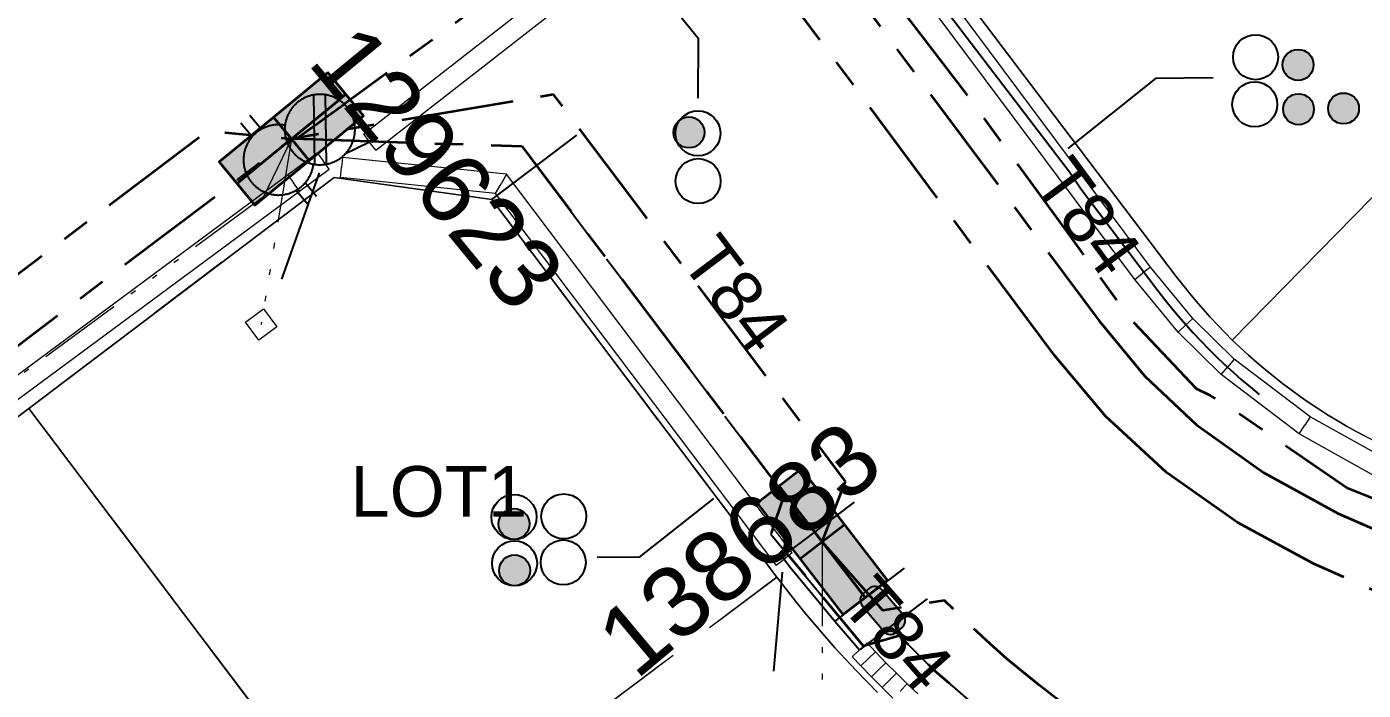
# Model space of a CAD drawing. Header units: metres. Extents: x 308278 to 310511, y 6271134 to 6272874.
# Drawn here: x 309176.24 to 309223.76, y 6272323.3 to 6272346.88 of the extents above; entities that cross this region are included whole.
import ezdxf
from ezdxf.enums import TextEntityAlignment as Align

# ---------------------------------------------------------------- set-up
doc = ezdxf.new("R2010")
doc.units = ezdxf.units.M
doc.set_wipeout_variables(frame=1)
for name, pattern in [('Cable Exist UG', [7, 4, -1, 1, -1]), ('Dash', [5, 3, -2]), ('DASHED', [19.05, 12.7, -6.35]), ('PHANTOMX2', [6.6, 3, -0.75, 0.2, -0.75, 0.2, -0.75, 0.2, -0.75])]:
    doc.linetypes.add(name, pattern=pattern)
doc.layers.get('0').update_dxf_attribs({"color": 6})
for name, color, linetype, lineweight in [('_User Miscellaneous1', 30, 'Continuous', 13), ('_User_HV_Exist', 1, 'Continuous', 35), ('_User_LV_Exist', 5, 'Continuous', 35), ('_User_SL_Exist', 4, 'Continuous', 35), ('Cadastre Developer_SP_EXT', 98, 'Continuous', 15), ('Cadastre Land Parcels_SP_EXT', 118, 'Continuous', 15), ('Cadastre Roads_SP_EXT', 218, 'Continuous', 15), ('Mains_HV_EXT', 13, 'Continuous', 25), ('Mains_LV_EXT', 163, 'Continuous', 25), ('Mains_LV_SL_EXT', 135, 'Continuous', 25), ('Services_SP_EXT', 42, 'PHANTOMX2', 20)]:
    doc.layers.add(name, color=color, linetype=linetype, lineweight=lineweight)
for name, color, linetype in [('Duct_SP_EXT', 30, 'Continuous'), ('Equip_LV_EXT', 7, 'Continuous'), ('SupportsUG_SP_LV_EXT', 7, 'Continuous'), ('Trench_SP_EXT', 7, 'Continuous')]:
    doc.layers.add(name, color=color, linetype=linetype)
doc.layers.add('UNKNOWN_FEATURES', color=1, linetype='DASHED', plot=False)
doc.styles.add('iecARIAL', font='arial.ttf', dxfattribs={"height": 2})
doc.styles.get("Standard").update_dxf_attribs({"font": 'arial.ttf'})
doc.linetypes.add('Cable E UG', pattern='A,5,-0.1,["E",Standard,S=1.5,R=0,X=0,Y=-0.75],-1.45', length=6.55)

# ---------------------------------------------------------------- blocks, each defined once
blk = doc.blocks.new('PILLAR_EXT')
blk.add_hatch(color=256).paths.add_polyline_path([(-2.5, 1), (-2.5, -1), (2.5, -1), (2.5, 1)])
for p, q in [((0, 1), (0, -1)), ((-2.5, 0), (2.5, 0))]:
    blk.add_line(p, q)
at = {"ltscale": 10}
blk.add_line((2.5, 0), (-2.5, 0), dxfattribs=at)
blk.add_lwpolyline([(-2.5, -1), (-1.25, -1), (1.25, -1), (2.5, -1), (2.5, 1), (-2.5, 1)], close=True)
at = {"width": 0.9, "flags": 8}
blk.add_attdef('ASSET_NUM', text='', height=2, rotation=90, dxfattribs=at).set_placement((-2, 4), align=Align.MIDDLE_LEFT)
for tag, p, flags in [('OWNED_BY', (0, -0.2), 9), ('STATE', (0, -0.4), 9), ('SUPPORT_TYPE', (0, -0.6), 9), ('USAGE', (0, -0.8), 9), ('LEGEND', (0, -1), 9), ('LOCATION', (0, -1.2), 9), ('NOTES', (0, -1.4), 9), ('PARENT', (0, -1.6), 9), ('STREETNAME', (0, -1.8), 9), ('SUBURB', (0, -2), 1)]:
    blk.add_attdef(tag, p, '', height=0.2, dxfattribs=dict(flags=flags))
blk = doc.blocks.new('DUCT_EXT')
blk.add_circle((0, 0.8), 0.8)
at = {"flags": 1}
blk.add_attdef('Z', (0, 0), '', height=0.2, dxfattribs=at)
at = {"flags": 9}
for tag, p in [('DUCT_CODE', (0, 0)), ('XSECT_TYPE', (0, -0.2)), ('FB_REFERENCE', (0, -0.4)), ('STATE', (0, -0.6)), ('NOTES', (0, -0.8))]:
    blk.add_attdef(tag, text='', height=0.2, dxfattribs=at).set_placement(p, align=Align.MIDDLE_LEFT)
blk = doc.blocks.new('CCP_EXT')
at = {"flags": 9}
for tag, p in [('OWNED_BY', (0, -1)), ('USAGE', (0, -1.2)), ('LEGEND', (0, -1.4)), ('STATE', (0, -1.8)), ('LIFE_SUPPORT', (0, -1.6)), ('NOTES', (0, -2))]:
    blk.add_attdef(tag, text='', height=0.2, dxfattribs=at).set_placement(p, align=Align.MIDDLE_LEFT)
at = {"transparency": 33554687}
blk.add_wipeout([(0, 0.566), (0.566, 0), (0, -0.566), (-0.566, 0)], dxfattribs=at)
blk.add_lwpolyline([(-0.566, 0), (0, 0.566), (0.566, 0), (0, -0.566), (-0.566, 0)])
at = {"flags": 1}
blk.add_attdef('Z', (0, 0), '', height=0.2, dxfattribs=at)
at = {"flags": 9}
for tag, p in [('CCP_TYPE', (0, 0)), ('CONSTRUCTED_VOLTAGE', (0, -0.2)), ('NO_PHASES', (0, -0.4)), ('OPERATING_VOLTAGE', (0, -0.6)), ('ORIENTATION', (0, -0.8))]:
    blk.add_attdef(tag, text='', height=0.2, dxfattribs=at).set_placement(p, align=Align.MIDDLE_LEFT)
blk = doc.blocks.new('LV_STJ_EXT')
h = blk.add_hatch(color=256)
edge = h.paths.add_edge_path()
edge.add_ellipse((-0.586, 0.131), major_axis=(0.226, 0.226), ratio=1, start_angle=45, end_angle=135)
edge.add_line((-0.906, 0.131), (-0.906, -0.131))
edge.add_ellipse((-0.586, -0.131), major_axis=(0.226, 0.226), ratio=1, start_angle=135, end_angle=225)
edge.add_line((-0.586, -0.451), (0.586, -0.451))
edge.add_ellipse((0.586, -0.131), major_axis=(-0.226, 0.226), ratio=1, start_angle=135, end_angle=225)
edge.add_line((0.906, -0.131), (0.906, 0.131))
edge.add_ellipse((0.586, 0.131), major_axis=(-0.226, 0.226), ratio=1, start_angle=225, end_angle=315)
edge.add_line((0.586, 0.451), (-0.586, 0.451))
blk.add_lwpolyline([(-0.906, 0.131), (-0.906, -0.131, 0.414214), (-0.586, -0.451), (0.586, -0.451, 0.414214), (0.906, -0.131), (0.906, 0.131, 0.414214), (0.586, 0.451), (-0.586, 0.451, 0.414214)], format="xyb", close=True)
at = {"flags": 1}
blk.add_attdef('Z', (0, 0), '', height=0.2, dxfattribs=at)
at = {"flags": 9}
for tag, p in [('ORIENTATION', (0, 0)), ('USAGE', (0, -0.2)), ('LEGEND', (0, -0.4)), ('NOTES', (0, -0.6))]:
    blk.add_attdef(tag, text='', height=0.2, dxfattribs=at).set_placement(p, align=Align.MIDDLE_LEFT)
blk = doc.blocks.new('LV_UG_LINKS_OPEN_EXT')
at = {"layer": 'Equip_LV_EXT'}
for tag, height, flags, p in [('ACTUAL_STATUS', 0.167, 9, (3.167, -1.667)), ('CONSTRUCTED_VOLTAGE', 0.167, 9, (3.167, -1.833)), ('NO_PHASES', 0.167, 9, (3.167, -2)), ('OPERATING_VOLTAGE', 0.2, 9, (3, -2.6)), ('ORIENTATION', 0.2, 9, (3, -2.8)), ('STATE', 0.2, 9, (3, -3)), ('SWITCH_TYPE', 0.2, 9, (3, -3.2)), ('USAGE', 0.2, 9, (3, -3.4)), ('OWNED_BY', 0.2, 9, (3, -3.8)), ('NOTES', 0.2, 9, (3, -3.6)), ('OPERATED_BY', 0.2, 9, (3, -4)), ('MAINTAINED_BY', 0.2, 9, (3, -4.2)), ('TYPE', 0.2, 9, (3, -4.6)), ('Z', 0.2, 1, (3, -4.8)), ('NUMBER_OF_PHASES', 0.2, 9, (3, -4.4))]:
    blk.add_attdef(tag, text='', height=height, dxfattribs=dict(at, flags=flags)).set_placement(p, align=Align.MIDDLE_LEFT)
at = {"transparency": 33554687}
blk.add_wipeout([(4, 1.25), (3.969, 1.25), (3.939, 1.248), (3.908, 1.247), (3.877, 1.244), (3.847, 1.241), (3.817, 1.236), (3.786, 1.232), (3.756, 1.226), (3.726, 1.22), (3.696, 1.213), (3.667, 1.205), (3.637, 1.196), (3.608, 1.187), (3.579, 1.177), (3.55, 1.166), (3.522, 1.155), (3.493, 1.143), (3.466, 1.13), (3.438, 1.117), (3.411, 1.102), (3.384, 1.088), (3.357, 1.072), (3.331, 1.056), (3.306, 1.039), (3.28, 1.022), (3.255, 1.004), (3.231, 0.985), (3.207, 0.966), (3.184, 0.947), (3.161, 0.926), (3.138, 0.905), (3.116, 0.884), (3.095, 0.862), (3.074, 0.839), (3.053, 0.816), (3.034, 0.793), (3.015, 0.769), (2.996, 0.745), (2.978, 0.72), (2.961, 0.694), (2.944, 0.669), (2.928, 0.643), (2.912, 0.616), (2.898, 0.589), (2.883, 0.562), (2.87, 0.534), (2.857, 0.507), (2.845, 0.478), (2.834, 0.45), (2.823, 0.421), (2.813, 0.392), (2.804, 0.363), (2.795, 0.333), (2.787, 0.304), (2.78, 0.274), (2.774, 0.244), (2.768, 0.214), (2.764, 0.183), (2.759, 0.153), (2.756, 0.123), (2.753, 0.092), (2.752, 0.061), (2.75, 0.031), (2.75, 0), (2.75, -0.031), (2.752, -0.061), (2.753, -0.092), (2.756, -0.123), (2.759, -0.153), (2.764, -0.183), (2.768, -0.214), (2.774, -0.244), (2.78, -0.274), (2.787, -0.304), (2.795, -0.333), (2.804, -0.363), (2.813, -0.392), (2.823, -0.421), (2.834, -0.45), (2.845, -0.478), (2.857, -0.507), (2.87, -0.534), (2.883, -0.562), (2.898, -0.589), (2.912, -0.616), (2.928, -0.643), (2.944, -0.669), (2.961, -0.694), (2.978, -0.72), (2.996, -0.745), (3.015, -0.769), (3.034, -0.793), (3.053, -0.816), (3.074, -0.839), (3.095, -0.862), (3.116, -0.884), (3.138, -0.905), (3.161, -0.926), (3.184, -0.947), (3.207, -0.966), (3.231, -0.985), (3.255, -1.004), (3.28, -1.022), (3.306, -1.039), (3.331, -1.056), (3.357, -1.072), (3.384, -1.088), (3.411, -1.102), (3.438, -1.117), (3.466, -1.13), (3.493, -1.143), (3.522, -1.155), (3.55, -1.166), (3.579, -1.177), (3.608, -1.187), (3.637, -1.196), (3.667, -1.205), (3.696, -1.213), (3.726, -1.22), (3.756, -1.226), (3.786, -1.232), (3.817, -1.236), (3.847, -1.241), (3.877, -1.244), (3.908, -1.247), (3.939, -1.248), (3.969, -1.25), (4, -1.25), (4.031, -1.25), (4.061, -1.248), (4.092, -1.247), (4.123, -1.244), (4.153, -1.241), (4.183, -1.236), (4.214, -1.232), (4.244, -1.226), (4.274, -1.22), (4.304, -1.213), (4.333, -1.205), (4.363, -1.196), (4.392, -1.187), (4.421, -1.177), (4.45, -1.166), (4.478, -1.155), (4.507, -1.143), (4.534, -1.13), (4.562, -1.117), (4.589, -1.102), (4.616, -1.088), (4.643, -1.072), (4.669, -1.056), (4.694, -1.039), (4.72, -1.022), (4.745, -1.004), (4.769, -0.985), (4.793, -0.966), (4.816, -0.947), (4.839, -0.926), (4.862, -0.905), (4.884, -0.884), (4.905, -0.862), (4.926, -0.839), (4.947, -0.816), (4.966, -0.793), (4.985, -0.769), (5.004, -0.745), (5.022, -0.72), (5.039, -0.694), (5.056, -0.669), (5.072, -0.643), (5.088, -0.616), (5.102, -0.589), (5.117, -0.562), (5.13, -0.534), (5.143, -0.507), (5.155, -0.478), (5.166, -0.45), (5.177, -0.421), (5.187, -0.392), (5.196, -0.363), (5.205, -0.333), (5.213, -0.304), (5.22, -0.274), (5.226, -0.244), (5.232, -0.214), (5.236, -0.183), (5.241, -0.153), (5.244, -0.123), (5.247, -0.092), (5.248, -0.061), (5.25, -0.031), (5.25, 0), (5.25, 0.031), (5.248, 0.061), (5.247, 0.092), (5.244, 0.123), (5.241, 0.153), (5.236, 0.183), (5.232, 0.214), (5.226, 0.244), (5.22, 0.274), (5.213, 0.304), (5.205, 0.333), (5.196, 0.363), (5.187, 0.392), (5.177, 0.421), (5.166, 0.45), (5.155, 0.478), (5.143, 0.507), (5.13, 0.534), (5.117, 0.562), (5.102, 0.589), (5.088, 0.616), (5.072, 0.643), (5.056, 0.669), (5.039, 0.694), (5.022, 0.72), (5.004, 0.745), (4.985, 0.769), (4.966, 0.793), (4.947, 0.816), (4.926, 0.839), (4.905, 0.862), (4.884, 0.884), (4.862, 0.905), (4.839, 0.926), (4.816, 0.947), (4.793, 0.966), (4.769, 0.985), (4.745, 1.004), (4.72, 1.022), (4.694, 1.039), (4.669, 1.056), (4.643, 1.072), (4.616, 1.088), (4.589, 1.102), (4.562, 1.117), (4.534, 1.13), (4.507, 1.143), (4.478, 1.155), (4.45, 1.166), (4.421, 1.177), (4.392, 1.187), (4.363, 1.196), (4.333, 1.205), (4.304, 1.213), (4.274, 1.22), (4.244, 1.226), (4.214, 1.232), (4.183, 1.236), (4.153, 1.241), (4.123, 1.244), (4.092, 1.247), (4.061, 1.248), (4.031, 1.25)], dxfattribs=at).dxf.layer = 'Equip_LV_EXT'
at = {"layer": 'Equip_LV_EXT'}
for p, q in [((3.792, 1.863), (3.792, 1.232)), ((4.208, 1.863), (4.208, 1.232)), ((3.792, -1.232), (3.792, -1.863)), ((4.208, -1.232), (4.208, -1.863))]:
    blk.add_line(p, q, dxfattribs=at)
at = {"layer": 'Equip_LV_EXT', "flags": 128}
blk.add_lwpolyline([(4, 1.25), (3.969, 1.25), (3.939, 1.248), (3.908, 1.247), (3.877, 1.244), (3.847, 1.241), (3.817, 1.236), (3.786, 1.232), (3.756, 1.226), (3.726, 1.22), (3.696, 1.213), (3.667, 1.205), (3.637, 1.196), (3.608, 1.187), (3.579, 1.177), (3.55, 1.166), (3.522, 1.155), (3.493, 1.143), (3.466, 1.13), (3.438, 1.117), (3.411, 1.102), (3.384, 1.088), (3.357, 1.072), (3.331, 1.056), (3.306, 1.039), (3.28, 1.022), (3.255, 1.004), (3.231, 0.985), (3.207, 0.966), (3.184, 0.947), (3.161, 0.926), (3.138, 0.905), (3.116, 0.884), (3.095, 0.862), (3.074, 0.839), (3.053, 0.816), (3.034, 0.793), (3.015, 0.769), (2.996, 0.745), (2.978, 0.72), (2.961, 0.694), (2.944, 0.669), (2.928, 0.643), (2.912, 0.616), (2.898, 0.589), (2.883, 0.562), (2.87, 0.534), (2.857, 0.507), (2.845, 0.478), (2.834, 0.45), (2.823, 0.421), (2.813, 0.392), (2.804, 0.363), (2.795, 0.333), (2.787, 0.304), (2.78, 0.274), (2.774, 0.244), (2.768, 0.214), (2.764, 0.183), (2.759, 0.153), (2.756, 0.123), (2.753, 0.092), (2.752, 0.061), (2.75, 0.031), (2.75, 0), (2.75, -0.031), (2.752, -0.061), (2.753, -0.092), (2.756, -0.123), (2.759, -0.153), (2.764, -0.183), (2.768, -0.214), (2.774, -0.244), (2.78, -0.274), (2.787, -0.304), (2.795, -0.333), (2.804, -0.363), (2.813, -0.392), (2.823, -0.421), (2.834, -0.45), (2.845, -0.478), (2.857, -0.507), (2.87, -0.534), (2.883, -0.562), (2.898, -0.589), (2.912, -0.616), (2.928, -0.643), (2.944, -0.669), (2.961, -0.694), (2.978, -0.72), (2.996, -0.745), (3.015, -0.769), (3.034, -0.793), (3.053, -0.816), (3.074, -0.839), (3.095, -0.862), (3.116, -0.884), (3.138, -0.905), (3.161, -0.926), (3.184, -0.947), (3.207, -0.966), (3.231, -0.985), (3.255, -1.004), (3.28, -1.022), (3.306, -1.039), (3.331, -1.056), (3.357, -1.072), (3.384, -1.088), (3.411, -1.102), (3.438, -1.117), (3.466, -1.13), (3.493, -1.143), (3.522, -1.155), (3.55, -1.166), (3.579, -1.177), (3.608, -1.187), (3.637, -1.196), (3.667, -1.205), (3.696, -1.213), (3.726, -1.22), (3.756, -1.226), (3.786, -1.232), (3.817, -1.236), (3.847, -1.241), (3.877, -1.244), (3.908, -1.247), (3.939, -1.248), (3.969, -1.25), (4, -1.25), (4.031, -1.25), (4.061, -1.248), (4.092, -1.247), (4.123, -1.244), (4.153, -1.241), (4.183, -1.236), (4.214, -1.232), (4.244, -1.226), (4.274, -1.22), (4.304, -1.213), (4.333, -1.205), (4.363, -1.196), (4.392, -1.187), (4.421, -1.177), (4.45, -1.166), (4.478, -1.155), (4.507, -1.143), (4.534, -1.13), (4.562, -1.117), (4.589, -1.102), (4.616, -1.088), (4.643, -1.072), (4.669, -1.056), (4.694, -1.039), (4.72, -1.022), (4.745, -1.004), (4.769, -0.985), (4.793, -0.966), (4.816, -0.947), (4.839, -0.926), (4.862, -0.905), (4.884, -0.884), (4.905, -0.862), (4.926, -0.839), (4.947, -0.816), (4.966, -0.793), (4.985, -0.769), (5.004, -0.745), (5.022, -0.72), (5.039, -0.694), (5.056, -0.669), (5.072, -0.643), (5.088, -0.616), (5.102, -0.589), (5.117, -0.562), (5.13, -0.534), (5.143, -0.507), (5.155, -0.478), (5.166, -0.45), (5.177, -0.421), (5.187, -0.392), (5.196, -0.363), (5.205, -0.333), (5.213, -0.304), (5.22, -0.274), (5.226, -0.244), (5.232, -0.214), (5.236, -0.183), (5.241, -0.153), (5.244, -0.123), (5.247, -0.092), (5.248, -0.061), (5.25, -0.031), (5.25, 0), (5.25, 0.031), (5.248, 0.061), (5.247, 0.092), (5.244, 0.123), (5.241, 0.153), (5.236, 0.183), (5.232, 0.214), (5.226, 0.244), (5.22, 0.274), (5.213, 0.304), (5.205, 0.333), (5.196, 0.363), (5.187, 0.392), (5.177, 0.421), (5.166, 0.45), (5.155, 0.478), (5.143, 0.507), (5.13, 0.534), (5.117, 0.562), (5.102, 0.589), (5.088, 0.616), (5.072, 0.643), (5.056, 0.669), (5.039, 0.694), (5.022, 0.72), (5.004, 0.745), (4.985, 0.769), (4.966, 0.793), (4.947, 0.816), (4.926, 0.839), (4.905, 0.862), (4.884, 0.884), (4.862, 0.905), (4.839, 0.926), (4.816, 0.947), (4.793, 0.966), (4.769, 0.985), (4.745, 1.004), (4.72, 1.022), (4.694, 1.039), (4.669, 1.056), (4.643, 1.072), (4.616, 1.088), (4.589, 1.102), (4.562, 1.117), (4.534, 1.13), (4.507, 1.143), (4.478, 1.155), (4.45, 1.166), (4.421, 1.177), (4.392, 1.187), (4.363, 1.196), (4.333, 1.205), (4.304, 1.213), (4.274, 1.22), (4.244, 1.226), (4.214, 1.232), (4.183, 1.236), (4.153, 1.241), (4.123, 1.244), (4.092, 1.247), (4.061, 1.248), (4.031, 1.25)], close=True, dxfattribs=at)
blk = doc.blocks.new('LV_UG_LINKS_CLOSED_EXT')
at = {"layer": 'Equip_LV_EXT'}
for tag, flags, p in [('ACTUAL_STATUS', 9, (3, -2)), ('CONSTRUCTED_VOLTAGE', 9, (3, -2.2)), ('NO_PHASES', 9, (3, -2.4)), ('OPERATING_VOLTAGE', 9, (3, -2.6)), ('ORIENTATION', 9, (3, -2.8)), ('STATE', 9, (3, -3)), ('SWITCH_TYPE', 9, (3, -3.2)), ('USAGE', 9, (3, -3.4)), ('OWNED_BY', 9, (3, -3.8)), ('NOTES', 9, (3, -3.6)), ('OPERATED_BY', 9, (3, -4)), ('MAINTAINED_BY', 9, (3, -4.2)), ('TYPE', 9, (3, -4.6)), ('Z', 1, (3, -4.8)), ('NUMBER_OF_PHASES', 9, (3, -4.4))]:
    blk.add_attdef(tag, text='', height=0.2, dxfattribs=dict(at, flags=flags)).set_placement(p, align=Align.MIDDLE_LEFT)
at = {"transparency": 33554687}
blk.add_wipeout([(4, 1.25), (3.969, 1.25), (3.939, 1.248), (3.908, 1.247), (3.877, 1.244), (3.847, 1.241), (3.817, 1.236), (3.786, 1.232), (3.756, 1.226), (3.726, 1.22), (3.696, 1.213), (3.667, 1.205), (3.637, 1.196), (3.608, 1.187), (3.579, 1.177), (3.55, 1.166), (3.522, 1.155), (3.493, 1.143), (3.466, 1.13), (3.438, 1.117), (3.411, 1.102), (3.384, 1.088), (3.357, 1.072), (3.331, 1.056), (3.306, 1.039), (3.28, 1.022), (3.255, 1.004), (3.231, 0.985), (3.207, 0.966), (3.184, 0.947), (3.161, 0.926), (3.138, 0.905), (3.116, 0.884), (3.095, 0.862), (3.074, 0.839), (3.053, 0.816), (3.034, 0.793), (3.015, 0.769), (2.996, 0.745), (2.978, 0.72), (2.961, 0.694), (2.944, 0.669), (2.928, 0.643), (2.912, 0.616), (2.898, 0.589), (2.883, 0.562), (2.87, 0.534), (2.857, 0.507), (2.845, 0.478), (2.834, 0.45), (2.823, 0.421), (2.813, 0.392), (2.804, 0.363), (2.795, 0.333), (2.787, 0.304), (2.78, 0.274), (2.774, 0.244), (2.768, 0.214), (2.764, 0.183), (2.759, 0.153), (2.756, 0.123), (2.753, 0.092), (2.752, 0.061), (2.75, 0.031), (2.75, 0), (2.75, -0.031), (2.752, -0.061), (2.753, -0.092), (2.756, -0.123), (2.759, -0.153), (2.764, -0.183), (2.768, -0.214), (2.774, -0.244), (2.78, -0.274), (2.787, -0.304), (2.795, -0.333), (2.804, -0.363), (2.813, -0.392), (2.823, -0.421), (2.834, -0.45), (2.845, -0.478), (2.857, -0.507), (2.87, -0.534), (2.883, -0.562), (2.898, -0.589), (2.912, -0.616), (2.928, -0.643), (2.944, -0.669), (2.961, -0.694), (2.978, -0.72), (2.996, -0.745), (3.015, -0.769), (3.034, -0.793), (3.053, -0.816), (3.074, -0.839), (3.095, -0.862), (3.116, -0.884), (3.138, -0.905), (3.161, -0.926), (3.184, -0.947), (3.207, -0.966), (3.231, -0.985), (3.255, -1.004), (3.28, -1.022), (3.306, -1.039), (3.331, -1.056), (3.357, -1.072), (3.384, -1.088), (3.411, -1.102), (3.438, -1.117), (3.466, -1.13), (3.493, -1.143), (3.522, -1.155), (3.55, -1.166), (3.579, -1.177), (3.608, -1.187), (3.637, -1.196), (3.667, -1.205), (3.696, -1.213), (3.726, -1.22), (3.756, -1.226), (3.786, -1.232), (3.817, -1.236), (3.847, -1.241), (3.877, -1.244), (3.908, -1.247), (3.939, -1.248), (3.969, -1.25), (4, -1.25), (4.031, -1.25), (4.061, -1.248), (4.092, -1.247), (4.123, -1.244), (4.153, -1.241), (4.183, -1.236), (4.214, -1.232), (4.244, -1.226), (4.274, -1.22), (4.304, -1.213), (4.333, -1.205), (4.363, -1.196), (4.392, -1.187), (4.421, -1.177), (4.45, -1.166), (4.478, -1.155), (4.507, -1.143), (4.534, -1.13), (4.562, -1.117), (4.589, -1.102), (4.616, -1.088), (4.643, -1.072), (4.669, -1.056), (4.694, -1.039), (4.72, -1.022), (4.745, -1.004), (4.769, -0.985), (4.793, -0.966), (4.816, -0.947), (4.839, -0.926), (4.862, -0.905), (4.884, -0.884), (4.905, -0.862), (4.926, -0.839), (4.947, -0.816), (4.966, -0.793), (4.985, -0.769), (5.004, -0.745), (5.022, -0.72), (5.039, -0.694), (5.056, -0.669), (5.072, -0.643), (5.088, -0.616), (5.102, -0.589), (5.117, -0.562), (5.13, -0.534), (5.143, -0.507), (5.155, -0.478), (5.166, -0.45), (5.177, -0.421), (5.187, -0.392), (5.196, -0.363), (5.205, -0.333), (5.213, -0.304), (5.22, -0.274), (5.226, -0.244), (5.232, -0.214), (5.236, -0.183), (5.241, -0.153), (5.244, -0.123), (5.247, -0.092), (5.248, -0.061), (5.25, -0.031), (5.25, 0), (5.25, 0.031), (5.248, 0.061), (5.247, 0.092), (5.244, 0.123), (5.241, 0.153), (5.236, 0.183), (5.232, 0.214), (5.226, 0.244), (5.22, 0.274), (5.213, 0.304), (5.205, 0.333), (5.196, 0.363), (5.187, 0.392), (5.177, 0.421), (5.166, 0.45), (5.155, 0.478), (5.143, 0.507), (5.13, 0.534), (5.117, 0.562), (5.102, 0.589), (5.088, 0.616), (5.072, 0.643), (5.056, 0.669), (5.039, 0.694), (5.022, 0.72), (5.004, 0.745), (4.985, 0.769), (4.966, 0.793), (4.947, 0.816), (4.926, 0.839), (4.905, 0.862), (4.884, 0.884), (4.862, 0.905), (4.839, 0.926), (4.816, 0.947), (4.793, 0.966), (4.769, 0.985), (4.745, 1.004), (4.72, 1.022), (4.694, 1.039), (4.669, 1.056), (4.643, 1.072), (4.616, 1.088), (4.589, 1.102), (4.562, 1.117), (4.534, 1.13), (4.507, 1.143), (4.478, 1.155), (4.45, 1.166), (4.421, 1.177), (4.392, 1.187), (4.363, 1.196), (4.333, 1.205), (4.304, 1.213), (4.274, 1.22), (4.244, 1.226), (4.214, 1.232), (4.183, 1.236), (4.153, 1.241), (4.123, 1.244), (4.092, 1.247), (4.061, 1.248), (4.031, 1.25)], dxfattribs=at).dxf.layer = 'Equip_LV_EXT'
at = {"layer": 'Equip_LV_EXT'}
for p, q in [((3.792, 1.232), (3.792, -1.232)), ((4.208, 1.232), (4.208, -1.232))]:
    blk.add_line(p, q, dxfattribs=at)
at = {"layer": 'Equip_LV_EXT', "flags": 128}
blk.add_lwpolyline([(4, 1.25), (3.969, 1.25), (3.939, 1.248), (3.908, 1.247), (3.877, 1.244), (3.847, 1.241), (3.817, 1.236), (3.786, 1.232), (3.756, 1.226), (3.726, 1.22), (3.696, 1.213), (3.667, 1.205), (3.637, 1.196), (3.608, 1.187), (3.579, 1.177), (3.55, 1.166), (3.522, 1.155), (3.493, 1.143), (3.466, 1.13), (3.438, 1.117), (3.411, 1.102), (3.384, 1.088), (3.357, 1.072), (3.331, 1.056), (3.306, 1.039), (3.28, 1.022), (3.255, 1.004), (3.231, 0.985), (3.207, 0.966), (3.184, 0.947), (3.161, 0.926), (3.138, 0.905), (3.116, 0.884), (3.095, 0.862), (3.074, 0.839), (3.053, 0.816), (3.034, 0.793), (3.015, 0.769), (2.996, 0.745), (2.978, 0.72), (2.961, 0.694), (2.944, 0.669), (2.928, 0.643), (2.912, 0.616), (2.898, 0.589), (2.883, 0.562), (2.87, 0.534), (2.857, 0.507), (2.845, 0.478), (2.834, 0.45), (2.823, 0.421), (2.813, 0.392), (2.804, 0.363), (2.795, 0.333), (2.787, 0.304), (2.78, 0.274), (2.774, 0.244), (2.768, 0.214), (2.764, 0.183), (2.759, 0.153), (2.756, 0.123), (2.753, 0.092), (2.752, 0.061), (2.75, 0.031), (2.75, 0), (2.75, -0.031), (2.752, -0.061), (2.753, -0.092), (2.756, -0.123), (2.759, -0.153), (2.764, -0.183), (2.768, -0.214), (2.774, -0.244), (2.78, -0.274), (2.787, -0.304), (2.795, -0.333), (2.804, -0.363), (2.813, -0.392), (2.823, -0.421), (2.834, -0.45), (2.845, -0.478), (2.857, -0.507), (2.87, -0.534), (2.883, -0.562), (2.898, -0.589), (2.912, -0.616), (2.928, -0.643), (2.944, -0.669), (2.961, -0.694), (2.978, -0.72), (2.996, -0.745), (3.015, -0.769), (3.034, -0.793), (3.053, -0.816), (3.074, -0.839), (3.095, -0.862), (3.116, -0.884), (3.138, -0.905), (3.161, -0.926), (3.184, -0.947), (3.207, -0.966), (3.231, -0.985), (3.255, -1.004), (3.28, -1.022), (3.306, -1.039), (3.331, -1.056), (3.357, -1.072), (3.384, -1.088), (3.411, -1.102), (3.438, -1.117), (3.466, -1.13), (3.493, -1.143), (3.522, -1.155), (3.55, -1.166), (3.579, -1.177), (3.608, -1.187), (3.637, -1.196), (3.667, -1.205), (3.696, -1.213), (3.726, -1.22), (3.756, -1.226), (3.786, -1.232), (3.817, -1.236), (3.847, -1.241), (3.877, -1.244), (3.908, -1.247), (3.939, -1.248), (3.969, -1.25), (4, -1.25), (4.031, -1.25), (4.061, -1.248), (4.092, -1.247), (4.123, -1.244), (4.153, -1.241), (4.183, -1.236), (4.214, -1.232), (4.244, -1.226), (4.274, -1.22), (4.304, -1.213), (4.333, -1.205), (4.363, -1.196), (4.392, -1.187), (4.421, -1.177), (4.45, -1.166), (4.478, -1.155), (4.507, -1.143), (4.534, -1.13), (4.562, -1.117), (4.589, -1.102), (4.616, -1.088), (4.643, -1.072), (4.669, -1.056), (4.694, -1.039), (4.72, -1.022), (4.745, -1.004), (4.769, -0.985), (4.793, -0.966), (4.816, -0.947), (4.839, -0.926), (4.862, -0.905), (4.884, -0.884), (4.905, -0.862), (4.926, -0.839), (4.947, -0.816), (4.966, -0.793), (4.985, -0.769), (5.004, -0.745), (5.022, -0.72), (5.039, -0.694), (5.056, -0.669), (5.072, -0.643), (5.088, -0.616), (5.102, -0.589), (5.117, -0.562), (5.13, -0.534), (5.143, -0.507), (5.155, -0.478), (5.166, -0.45), (5.177, -0.421), (5.187, -0.392), (5.196, -0.363), (5.205, -0.333), (5.213, -0.304), (5.22, -0.274), (5.226, -0.244), (5.232, -0.214), (5.236, -0.183), (5.241, -0.153), (5.244, -0.123), (5.247, -0.092), (5.248, -0.061), (5.25, -0.031), (5.25, 0), (5.25, 0.031), (5.248, 0.061), (5.247, 0.092), (5.244, 0.123), (5.241, 0.153), (5.236, 0.183), (5.232, 0.214), (5.226, 0.244), (5.22, 0.274), (5.213, 0.304), (5.205, 0.333), (5.196, 0.363), (5.187, 0.392), (5.177, 0.421), (5.166, 0.45), (5.155, 0.478), (5.143, 0.507), (5.13, 0.534), (5.117, 0.562), (5.102, 0.589), (5.088, 0.616), (5.072, 0.643), (5.056, 0.669), (5.039, 0.694), (5.022, 0.72), (5.004, 0.745), (4.985, 0.769), (4.966, 0.793), (4.947, 0.816), (4.926, 0.839), (4.905, 0.862), (4.884, 0.884), (4.862, 0.905), (4.839, 0.926), (4.816, 0.947), (4.793, 0.966), (4.769, 0.985), (4.745, 1.004), (4.72, 1.022), (4.694, 1.039), (4.669, 1.056), (4.643, 1.072), (4.616, 1.088), (4.589, 1.102), (4.562, 1.117), (4.534, 1.13), (4.507, 1.143), (4.478, 1.155), (4.45, 1.166), (4.421, 1.177), (4.392, 1.187), (4.363, 1.196), (4.333, 1.205), (4.304, 1.213), (4.274, 1.22), (4.244, 1.226), (4.214, 1.232), (4.183, 1.236), (4.153, 1.241), (4.123, 1.244), (4.092, 1.247), (4.061, 1.248), (4.031, 1.25)], close=True, dxfattribs=at)
blk = doc.blocks.new('CABLE_LARGE_EXT')
h = blk.add_hatch(color=256)
edge = h.paths.add_edge_path()
edge.add_arc((0, 0.55), 0.55, 0, 360)
blk.add_circle((0, 0.55), 0.55)
at = {"flags": 1}
blk.add_attdef('Z', (0, 0), '', height=0.2, dxfattribs=at)
at = {"flags": 9}
for tag, p in [('COND_CODE', (0, 0)), ('STATE', (0, -0.4)), ('FB_REFERENCE', (0, -0.2)), ('XSECT_SIZE', (0, -0.6)), ('NOTES', (0, -0.8))]:
    blk.add_attdef(tag, text='', height=0.2, dxfattribs=at).set_placement(p, align=Align.MIDDLE_LEFT)

msp = doc.modelspace()

# ---------------------------------------------------------------- linework, layer by layer
at = {"layer": '_User Miscellaneous1'}
for p, q in [((309216.2, 6272338.339), (309203.961, 6272354.746)), ((309215.633, 6272337.895), (309203.384, 6272354.316)), ((309188.211, 6272343.054), (309201.826, 6272353.676)), ((309188.654, 6272342.486), (309202.268, 6272353.108)), ((309188.211, 6272343.054), (309188.432, 6272342.77)), ((309188.654, 6272342.486), (309188.432, 6272342.77)), ((309193.297, 6272341.633), (309193.104, 6272341.291)), ((309203.457, 6272328.178), (309193.297, 6272341.633)), ((309192.911, 6272340.949), (309193.104, 6272341.291)), ((309202.883, 6272327.745), (309192.911, 6272340.949)), ((309216.2, 6272338.339), (309215.916, 6272338.117)), ((309217.704, 6272336.511), (309216.2, 6272338.339)), ((309215.633, 6272337.895), (309215.916, 6272338.117)), ((309217.173, 6272336.024), (309215.633, 6272337.895)), ((309217.704, 6272336.511), (309217.439, 6272336.268)), ((309219.175, 6272335.069), (309217.704, 6272336.511)), ((309217.173, 6272336.024), (309217.439, 6272336.268)), ((309218.703, 6272334.523), (309217.173, 6272336.024)), ((309219.175, 6272335.069), (309218.939, 6272334.796)), ((309221.877, 6272333.021), (309219.175, 6272335.069)), ((309218.703, 6272334.523), (309218.939, 6272334.796)), ((309221.482, 6272332.417), (309218.703, 6272334.523)), ((309221.877, 6272333.021), (309221.68, 6272332.719)), ((309224.491, 6272331.558), (309221.877, 6272333.021)), ((309221.482, 6272332.417), (309221.68, 6272332.719)), ((309224.17, 6272330.913), (309221.482, 6272332.417)), ((309202.883, 6272327.745), (309203.17, 6272327.962)), ((309203.457, 6272328.178), (309203.17, 6272327.962)), ((309206.116, 6272324.982), (309205.854, 6272324.735)), ((309206.417, 6272324.661), (309206.116, 6272324.982)), ((309205.591, 6272324.489), (309205.854, 6272324.735)), ((309205.896, 6272324.164), (309205.591, 6272324.489)), ((309206.417, 6272324.661), (309206.157, 6272324.413)), ((309206.785, 6272324.28), (309206.417, 6272324.661)), ((309205.896, 6272324.164), (309206.157, 6272324.413)), ((309206.271, 6272323.776), (309205.896, 6272324.164)), ((309206.271, 6272323.776), (309206.528, 6272324.028)), ((309206.785, 6272324.28), (309206.528, 6272324.028)), ((309207.16, 6272323.904), (309206.785, 6272324.28)), ((309206.653, 6272323.393), (309206.271, 6272323.776)), ((309206.653, 6272323.393), (309206.907, 6272323.649)), ((309207.16, 6272323.904), (309206.907, 6272323.649)), ((309207.539, 6272323.533), (309207.16, 6272323.904)), ((309207.539, 6272323.533), (309207.29, 6272323.274)), ((309207.925, 6272323.169), (309207.539, 6272323.533)), ((309207.04, 6272323.014), (309206.653, 6272323.393))]:
    msp.add_line(p, q, dxfattribs=at)
at = {"layer": '_User_LV_Exist', "linetype": 'Cable Exist UG', "flags": 128}
for points in [[(309256.436, 6272351.159), (309257.778, 6272349.164), (309257.778, 6272349.164), (309248.463, 6272326.555), (309247.933, 6272324.971), (309246.412, 6272321.477), (309246.412, 6272321.477), (309237.786, 6272323.782), (309228.165, 6272328.467), (309223.183, 6272330.481), (309219.03, 6272333.345), (309218.322, 6272333.775), (309218.322, 6272333.775), (309217.829, 6272334.012), (309215.506, 6272336.47), (309213.112, 6272339.753), (309209.607, 6272344.548), (309205.022, 6272350.507), (309199.714, 6272357.879)], [(309204.525, 6272328.579), (309206.675, 6272326.136)], [(309238.441, 6272302.911), (309238.473, 6272302.998), (309235.543, 6272309.828), (309228.737, 6272312.801), (309223.909, 6272314.967), (309224.203, 6272316.963), (309224.203, 6272316.963), (309219.304, 6272319.217), (309218.846, 6272319.427), (309218.403, 6272319.637), (309217.964, 6272319.852), (309217.535, 6272320.071), (309217.106, 6272320.298), (309216.674, 6272320.534), (309216.253, 6272320.772), (309215.835, 6272321.017), (309215.417, 6272321.269), (309215.002, 6272321.528), (309214.592, 6272321.792), (309214.19, 6272322.059), (309213.789, 6272322.334), (309213.389, 6272322.617), (309212.999, 6272322.901), (309212.607, 6272323.196), (309212.221, 6272323.494), (309211.842, 6272323.797), (309211.462, 6272324.108), (309211.093, 6272324.419), (309210.727, 6272324.738), (309210.364, 6272325.063), (309210.004, 6272325.395), (309209.651, 6272325.729), (309209.304, 6272326.069), (309208.866, 6272326.492), (309206.675, 6272326.136)]]:
    msp.add_lwpolyline(points, dxfattribs=at)
at = {"layer": 'Cadastre Developer_SP_EXT', "linetype": 'Dash'}
msp.add_lwpolyline([(309206.489, 6272323.227), (309206.104, 6272323.612), (309205.727, 6272324.003), (309205.354, 6272324.401), (309204.987, 6272324.802), (309204.626, 6272325.209), (309204.271, 6272325.62), (309203.92, 6272326.039), (309203.578, 6272326.461), (309203.578, 6272326.461), (309202.909, 6272327.321), (309202.909, 6272327.321), (309188.838, 6272316.733)], dxfattribs=at)
at = {"layer": 'Cadastre Land Parcels_SP_EXT', "linetype": 'Continuous'}
for points in [[(309240.133, 6272357.182), (309232.817, 6272371.615), (309206.646, 6272351.823), (309217.111, 6272338.003), (309217.342, 6272337.705), (309217.577, 6272337.41), (309217.819, 6272337.122), (309218.065, 6272336.836), (309218.317, 6272336.557), (309218.575, 6272336.282), (309218.837, 6272336.01), (309219.104, 6272335.745), (309240.133, 6272357.182)], [(309248.354, 6272335.033), (309254.631, 6272351.745), (309240.133, 6272357.182), (309219.104, 6272335.745), (309219.388, 6272335.474), (309219.676, 6272335.21), (309219.971, 6272334.95), (309220.269, 6272334.696), (309220.574, 6272334.449), (309220.882, 6272334.206), (309221.195, 6272333.971), (309221.513, 6272333.742), (309221.835, 6272333.519), (309222.162, 6272333.302), (309222.493, 6272333.092), (309222.828, 6272332.888), (309223.166, 6272332.69), (309223.509, 6272332.499), (309223.855, 6272332.316), (309224.204, 6272332.139), (309224.558, 6272331.968), (309224.915, 6272331.805), (309236.961, 6272326.425), (309248.354, 6272335.033)], [(309201.659, 6272299.756), (309176.314, 6272333.317), (309164.239, 6272324.193), (309189.582, 6272290.632), (309201.659, 6272299.756)]]:
    msp.add_lwpolyline(points, close=True, dxfattribs=at)
msp.add_lwpolyline([(309206.489, 6272323.227), (309206.104, 6272323.612), (309205.726, 6272324.003), (309205.354, 6272324.4), (309204.987, 6272324.802), (309204.626, 6272325.209), (309204.271, 6272325.621), (309203.921, 6272326.039), (309203.578, 6272326.461), (309203.24, 6272326.888), (309202.91, 6272327.32), (309192.778, 6272340.737), (309187.173, 6272341.522), (309176.314, 6272333.317), (309201.659, 6272299.756)], dxfattribs=at)
at = {"layer": 'Cadastre Roads_SP_EXT', "linetype": 'Continuous'}
msp.add_lwpolyline([(309223.855, 6272332.316), (309223.509, 6272332.499), (309223.166, 6272332.69), (309222.828, 6272332.888), (309222.493, 6272333.092), (309222.162, 6272333.302), (309221.835, 6272333.519), (309221.513, 6272333.742), (309221.195, 6272333.971), (309220.882, 6272334.206), (309220.574, 6272334.449), (309220.269, 6272334.696), (309219.971, 6272334.95), (309219.676, 6272335.21), (309219.388, 6272335.474), (309219.104, 6272335.745), (309218.837, 6272336.01), (309218.575, 6272336.282), (309218.317, 6272336.557), (309218.065, 6272336.836), (309217.819, 6272337.122), (309217.577, 6272337.41), (309217.342, 6272337.705), (309217.111, 6272338.003), (309206.646, 6272351.823)], dxfattribs=at)
at = {"layer": 'Duct_SP_EXT'}
for points in [[(309200.119, 6272344.334), (309200.13, 6272346.446), (309197.759, 6272349.375)], [(309218.423, 6272345.058), (309216.375, 6272345.035), (309213.256, 6272342.549)], [(309196.52, 6272328.036), (309198.028, 6272328.025), (309200.666, 6272330.111)]]:
    msp.add_lwpolyline(points, dxfattribs=at)
at = {"layer": 'Mains_HV_EXT', "linetype": 'Cable E UG'}
for points in [[(309207.282, 6272349.627), (309213.312, 6272341.722)], [(309213.312, 6272341.722), (309213.734, 6272341.104), (309213.734, 6272341.104), (309216.46, 6272337.504), (309216.697, 6272337.198), (309216.943, 6272336.891), (309217.194, 6272336.591), (309217.45, 6272336.294), (309217.714, 6272336.002), (309217.981, 6272335.717), (309218.254, 6272335.434), (309218.532, 6272335.158), (309218.827, 6272334.876), (309219.128, 6272334.6), (309219.434, 6272334.33), (309219.745, 6272334.066), (309220.056, 6272333.813)]]:
    msp.add_lwpolyline(points, dxfattribs=at)
at = {"layer": 'Services_SP_EXT'}
msp.add_lwpolyline([(309204.525, 6272328.579), (309204.528, 6272320.408)], dxfattribs=at)
at = {"layer": 'Trench_SP_EXT', "linetype": 'Cable Exist UG'}
for points in [[(309188.432, 6272342.77), (309187.039, 6272342.096)], [(309185.313, 6272337.912), (309186.71, 6272341.843)], [(309203.105, 6272328.048), (309203.383, 6272327.68), (309204.967, 6272325.758)], [(309203.104, 6272327.492), (309202.79, 6272323.981)], [(309204.967, 6272325.758), (309205.854, 6272324.735)]]:
    msp.add_lwpolyline(points, dxfattribs=at)
at = {"layer": 'UNKNOWN_FEATURES'}
for points in [[(309192.778, 6272340.737), (309195.805, 6272343.025)], [(309205.664, 6272329.983), (309203.105, 6272328.048)], [(309207.437, 6272327.637), (309204.967, 6272325.758)], [(309208.258, 6272326.552), (309205.854, 6272324.735)]]:
    msp.add_lwpolyline(points, dxfattribs=at)

# ---------------------------------------------------------------- block references
at = {"layer": '_User_LV_Exist'}
ref = msp.add_blockref('PILLAR_EXT', (309204.525, 6272328.579), dxfattribs=dict(at, rotation=127.6560074759851))
ref.add_attrib('ASSET_NUM', '138683', dxfattribs={"layer": '0', "height": 2.5, "rotation": 39.9729, "style": 'iecARIAL'}).set_placement((309206.025, 6272332.079), align=Align.MIDDLE_RIGHT)
at = {"layer": 'Duct_SP_EXT'}
for name, p in [('DUCT_EXT', (309219.93, 6272344.995)), ('CABLE_LARGE_EXT', (309221.443, 6272344.972)), ('DUCT_EXT', (309219.902, 6272343.319)), ('CABLE_LARGE_EXT', (309221.457, 6272343.397)), ('CABLE_LARGE_EXT', (309223.057, 6272343.422)), ('DUCT_EXT', (309200.105, 6272342.288)), ('DUCT_EXT', (309200.113, 6272340.591)), ('DUCT_EXT', (309193.567, 6272328.659)), ('DUCT_EXT', (309195.336, 6272328.678)), ('CABLE_LARGE_EXT', (309193.567, 6272328.659)), ('DUCT_EXT', (309193.585, 6272327.01)), ('DUCT_EXT', (309195.317, 6272327.043)), ('CABLE_LARGE_EXT', (309193.585, 6272327.01))]:
    msp.add_blockref(name, p, dxfattribs=at)
at = {"layer": 'Duct_SP_EXT', "rotation": 270.4568547504928}
msp.add_blockref('CABLE_LARGE_EXT', (309199.237, 6272343.117), dxfattribs=at)
at = {"layer": 'Equip_LV_EXT', "rotation": 310.2606098800072}
msp.add_blockref('LV_STJ_EXT', (309206.675, 6272326.136), dxfattribs=at)
at = {"layer": 'SupportsUG_SP_LV_EXT'}
ref = msp.add_blockref('PILLAR_EXT', (309185.652, 6272342.897), dxfattribs=dict(at, rotation=219.4051171481945))
ref.add_attrib('ASSET_NUM', '129623', dxfattribs={"layer": '0', "height": 2.5, "rotation": 309.4051, "style": 'iecARIAL'}).set_placement((309187.152, 6272346.397), align=Align.MIDDLE_LEFT)
ref = msp.add_blockref('PILLAR_EXT', (309204.525, 6272328.579), dxfattribs=dict(at, rotation=127.6560074759851))
ref.add_attrib('ASSET_NUM', '138683', dxfattribs={"layer": '0', "height": 2.5, "rotation": 39.9729, "style": 'iecARIAL'}).set_placement((309206.025, 6272332.079), align=Align.MIDDLE_RIGHT)

# ---------------------------------------------------------------- texts
at = {"layer": 'Cadastre Developer_SP_EXT'}
msp.add_text('LOT1', height=1.8, dxfattribs=at).set_placement((309187.749, 6272329.465))
at = {"layer": 'Mains_LV_EXT'}
for rotation, p in [(306.4695, (309211.95, 6272341.342)), (307.0577, (309199.429, 6272338.568)), (311.3429, (309205.095, 6272326.343))]:
    msp.add_text('T84', height=1.8, rotation=rotation, dxfattribs=at).set_placement(p)

# ---------------------------------------------------------------- next in the draw order: block references
at = {"layer": 'Services_SP_EXT', "rotation": 81.40511694207747}
msp.add_blockref('CCP_EXT', (309184.576, 6272336.298), dxfattribs=at)

# ---------------------------------------------------------------- next in the draw order: linework, layer by layer
at = {"layer": 'Cadastre Developer_SP_EXT', "linetype": 'Dash'}
msp.add_lwpolyline([(309202.909, 6272327.321), (309201.709, 6272328.91), (309192.778, 6272340.737), (309187.173, 6272341.522), (309176.314, 6272333.317), (309188.838, 6272316.733), (309202.909, 6272327.321)], close=True, dxfattribs=at)
at = {"layer": 'Cadastre Roads_SP_EXT', "linetype": 'Continuous'}
msp.add_lwpolyline([(309164.239, 6272324.193), (309176.314, 6272333.317), (309187.173, 6272341.522), (309192.778, 6272340.737), (309202.91, 6272327.32), (309203.24, 6272326.888), (309203.578, 6272326.461), (309203.921, 6272326.039), (309204.271, 6272325.621), (309204.626, 6272325.209), (309204.987, 6272324.802), (309205.354, 6272324.4), (309205.726, 6272324.003), (309206.104, 6272323.612), (309206.489, 6272323.227)], dxfattribs=at)

# ---------------------------------------------------------------- next in the draw order: block references
at = {"layer": 'Equip_LV_EXT', "rotation": 219.4051171905362}
msp.add_blockref('LV_UG_LINKS_OPEN_EXT', (309188.288, 6272344.687), dxfattribs=at)

# ---------------------------------------------------------------- next in the draw order: linework, layer by layer
at = {"layer": '_User Miscellaneous1'}
for p, q in [((309175.285, 6272334.052), (309185.509, 6272341.614)), ((309185.509, 6272341.614), (309185.723, 6272341.325)), ((309185.937, 6272341.035), (309185.723, 6272341.325)), ((309192.911, 6272340.949), (309187.401, 6272341.515)), ((309175.716, 6272333.476), (309185.937, 6272341.035))]:
    msp.add_line(p, q, dxfattribs=at)

# ---------------------------------------------------------------- next in the draw order: block references
at = {"layer": 'Equip_LV_EXT', "rotation": 0.6852940211107089}
msp.add_blockref('LV_UG_LINKS_CLOSED_EXT', (309182.665, 6272343.176), dxfattribs=at)

# ---------------------------------------------------------------- next in the draw order: linework, layer by layer
at = {"layer": '_User Miscellaneous1'}
for p, q in [((309185.509, 6272341.614), (309186.571, 6272342.4)), ((309186.571, 6272342.4), (309186.785, 6272342.11)), ((309186.999, 6272341.821), (309186.785, 6272342.11)), ((309187.474, 6272342.231), (309187.437, 6272341.873)), ((309193.297, 6272341.633), (309187.474, 6272342.231)), ((309185.937, 6272341.035), (309186.999, 6272341.821)), ((309187.401, 6272341.515), (309187.437, 6272341.873))]:
    msp.add_line(p, q, dxfattribs=at)
at = {"layer": '_User_HV_Exist', "linetype": 'Cable Exist UG'}
for points in [[(309119.181, 6272315.654), (309120.971, 6272316.395), (309124.259, 6272312.011), (309124.259, 6272312.011), (309193.424, 6272364.801), (309197.655, 6272359.218), (309204.195, 6272350.09), (309214.368, 6272336.422), (309215.999, 6272334.459), (309217.827, 6272332.731), (309220.216, 6272331.041), (309222.863, 6272329.587), (309230.115, 6272326.401), (309237.065, 6272323.29), (309241.699, 6272321.522), (309244.925, 6272320.884), (309244.925, 6272320.884), (309249.285, 6272330.384), (309250.865, 6272334.089), (309257.351, 6272351.149), (309271.798, 6272347.429), (309272.016, 6272348.351), (309271.219, 6272349.149)], [(309225.478, 6272235.035), (309230.482, 6272278.825), (309244.602, 6272316.499), (309244.047, 6272318.98), (309244.047, 6272318.98), (309241.224, 6272319.561), (309236.751, 6272321.211), (309229.461, 6272324.477), (309221.975, 6272327.81), (309219.282, 6272329.257), (309216.764, 6272331.033), (309214.596, 6272333.037), (309212.789, 6272335.18), (309202.564, 6272348.935), (309196.067, 6272358.001), (309193.06, 6272362.019), (309123.981, 6272309.167), (309119.181, 6272315.654)]]:
    msp.add_lwpolyline(points, dxfattribs=at)
at = {"layer": '_User_LV_Exist', "linetype": 'Cable Exist UG', "flags": 128}
for points in [[(309185.825, 6272342.889), (309200.382, 6272353.522), (309200.382, 6272353.522), (309199.296, 6272354.932), (309199.714, 6272357.879)], [(309204.525, 6272328.579), (309205.355, 6272330.72), (309194.973, 6272344.469), (309185.652, 6272342.897)], [(309137.267, 6272306.335), (309141.836, 6272309.798), (309141.836, 6272309.798), (309161.006, 6272324.327), (309159.824, 6272325.761), (309161.736, 6272327.381), (309161.736, 6272327.381), (309182.665, 6272343.176), (309185.652, 6272342.897)]]:
    msp.add_lwpolyline(points, dxfattribs=at)
at = {"layer": '_User_SL_Exist', "linetype": 'Cable Exist UG', "flags": 128}
for points in [[(309162.979, 6272325.768), (309185.652, 6272342.897)], [(309185.756, 6272342.902), (309193.846, 6272342.629), (309203.168, 6272330.255), (309202.694, 6272328.848), (309205.976, 6272324.884), (309207.262, 6272325.243), (309208.45, 6272324.067), (309210.062, 6272322.665), (309211.889, 6272321.301), (309213.953, 6272319.899), (309215.236, 6272319.156), (309216.865, 6272318.304), (309218.054, 6272317.695), (309221.437, 6272316.094)]]:
    msp.add_lwpolyline(points, dxfattribs=at)
at = {"layer": 'Mains_HV_EXT', "linetype": 'Cable Exist UG'}
for points in [[(309119.181, 6272315.654), (309120.971, 6272316.395), (309124.259, 6272312.011), (309124.259, 6272312.011), (309193.424, 6272364.801), (309197.655, 6272359.218), (309204.195, 6272350.09), (309214.368, 6272336.422), (309215.999, 6272334.459), (309217.827, 6272332.731), (309220.216, 6272331.041), (309222.863, 6272329.587), (309230.115, 6272326.401), (309237.065, 6272323.29), (309241.699, 6272321.522), (309244.925, 6272320.884), (309244.925, 6272320.884), (309249.285, 6272330.384), (309250.865, 6272334.089), (309257.351, 6272351.149), (309271.798, 6272347.429), (309272.016, 6272348.351), (309271.219, 6272349.149)], [(309225.478, 6272235.035), (309230.482, 6272278.825), (309244.602, 6272316.499), (309244.047, 6272318.98), (309244.047, 6272318.98), (309241.224, 6272319.561), (309236.751, 6272321.211), (309229.461, 6272324.477), (309221.975, 6272327.81), (309219.282, 6272329.257), (309216.764, 6272331.033), (309214.596, 6272333.037), (309212.789, 6272335.18), (309202.564, 6272348.935), (309196.067, 6272358.001), (309193.06, 6272362.019), (309123.981, 6272309.167), (309119.181, 6272315.654)]]:
    msp.add_lwpolyline(points, dxfattribs=at)
at = {"layer": 'Mains_LV_SL_EXT', "linetype": 'Cable Exist UG'}
for points in [[(309162.979, 6272325.768), (309185.652, 6272342.897)], [(309185.756, 6272342.902), (309193.846, 6272342.629), (309203.168, 6272330.255), (309202.694, 6272328.848), (309205.976, 6272324.884), (309207.262, 6272325.243), (309208.45, 6272324.067), (309210.062, 6272322.665), (309211.889, 6272321.301), (309213.953, 6272319.899), (309215.236, 6272319.156), (309216.865, 6272318.304), (309218.054, 6272317.695), (309221.437, 6272316.094)]]:
    msp.add_lwpolyline(points, dxfattribs=at)
at = {"layer": 'Services_SP_EXT'}
for points in [[(309185.652, 6272342.897), (309184.661, 6272340.83), (309175.687, 6272334.247), (309173.738, 6272328.253)], [(309185.652, 6272342.897), (309184.576, 6272336.298)]]:
    msp.add_lwpolyline(points, dxfattribs=at)

# ---------------------------------------------------------------- next in the draw order: block references
at = {"layer": '_User_LV_Exist'}
ref = msp.add_blockref('PILLAR_EXT', (309185.652, 6272342.897), dxfattribs=dict(at, rotation=219.4051171481945))
ref.add_attrib('ASSET_NUM', '129623', dxfattribs={"layer": '0', "height": 2.5, "rotation": 309.4051, "style": 'iecARIAL'}).set_placement((309187.152, 6272346.397), align=Align.MIDDLE_LEFT)

doc.saveas('drawing.dxf')
